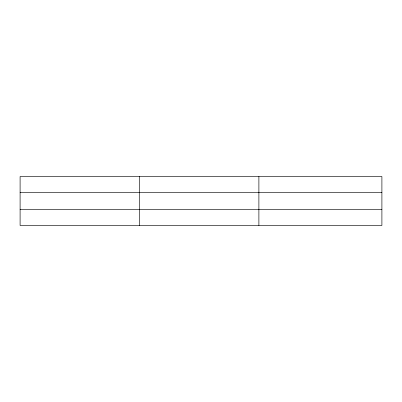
<?xml version="1.0" encoding="UTF-8"?>
<svg xmlns="http://www.w3.org/2000/svg" width="402" height="402" viewBox="0 0 402 402"><rect width="100%" height="100%" fill="white"/><g stroke="black" fill="none" stroke-linecap="round" stroke-linejoin="round"><path stroke-width="0.6" d="M139.494 176.523L139.494 225.477M258.888 176.523L258.888 225.477M381.9 209.321L381.9 225.477L20.1 225.477L20.1 176.523L381.9 176.523L381.9 209.321L20.1 209.321M20.1 192.679L381.9 192.679"/></g></svg>
